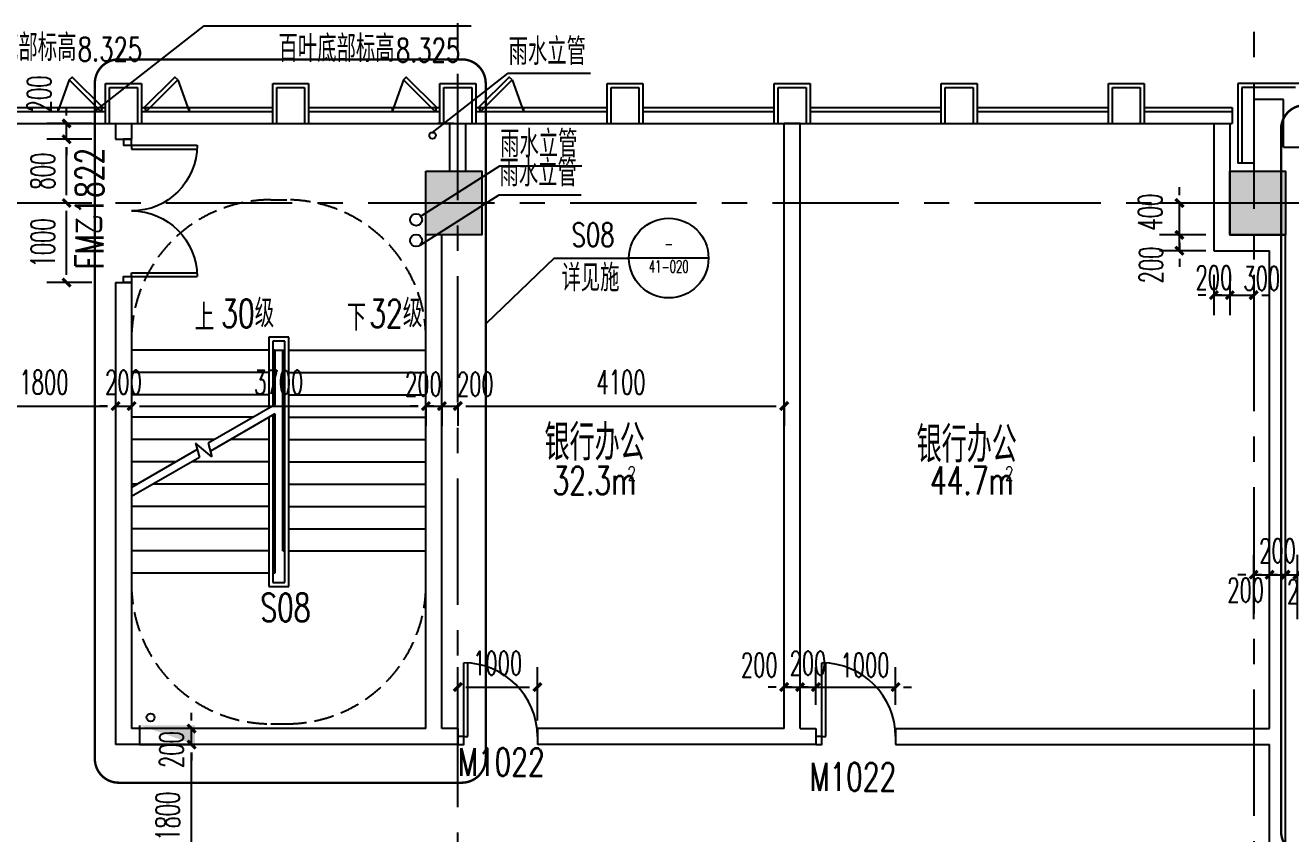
# Model space of a CAD drawing. Extents: x 824790 to 973415, y 4290613 to 4374713.
# Drawn here: x 888476 to 904375, y 4339276 to 4349426 of the extents above; entities that cross this region are included whole.
import ezdxf
from ezdxf.enums import TextEntityAlignment as Align

# ---------------------------------------------------------------- set-up
doc = ezdxf.new("R2010")
doc.units = 0
doc.header["$LTSCALE"] = 1000
doc.header["$MEASUREMENT"] = 0
for name, pattern in [('ACAD_ISO08W100', [36, 24, -3, 6, -3]), ('CENTER', [50.8, 31.75, -6.35, 6.35, -6.35]), ('DASH', [0.35, 0.25, -0.1]), ('DOTE', [2.42, 2, -0.2, 0.02, -0.2]), ('HIDDEN', [0.375, 0.25, -0.125])]:
    doc.linetypes.add(name, pattern=pattern)
doc.layers.get('0').update_dxf_attribs({"color": 255, "linetype": 'CONTINUOUS'})
doc.layers.add('0-消防箱', color=7, linetype='CONTINUOUS', lineweight=25)
doc.layers.add('A-PUB_TEXT', color=7, linetype='CONTINUOUS', lineweight=5)
for name, color, linetype in [('A-AREA-TEXT', 6, 'CONTINUOUS'), ('A-DIM', 201, 'CONTINUOUS'), ('A-DOTE', 8, 'ACAD_ISO08W100'), ('A-FIN-GRAN', 34, 'CONTINUOUS'), ('A-NOTE', 150, 'CONTINUOUS'), ('A-TEXT-CN', 31, 'CONTINUOUS'), ('A-WALL', 2, 'CONTINUOUS'), ('A-WINDOW', 4, 'CONTINUOUS'), ('A-WINDOW-TEXT', 93, 'CONTINUOUS'), ('CONCRET', 1, 'CONTINUOUS'), ('DIM_SYMB', 3, 'CONTINUOUS'), ('DOTE', 17, 'DOTE'), ('HATCH-F252', 252, 'CONTINUOUS'), ('PUB_TEXT', 7, 'CONTINUOUS'), ('S-COLUMN', 1, 'CONTINUOUS'), ('stair', 30, 'CONTINUOUS'), ('WINDOW', 4, 'CONTINUOUS'), ('立管', 7, 'CONTINUOUS')]:
    doc.layers.add(name, color=color, linetype=linetype)
doc.styles.add('_HZTXT', font='tjromans.shx', dxfattribs={"width": 0.7, "bigfont": 'tjhztxt.shx'})
doc.styles.add('_TCH_DIM', font='SIMPLEX', dxfattribs={"bigfont": 'GBCBIG'})
doc.styles.add('_TCH_LABEL', font='COMPLEX.shx', dxfattribs={"width": 0.6, "bigfont": 'GBCBIG.shx'})
doc.styles.add('DIM_FONT', font='SIMPLEX.shx', dxfattribs={"width": 0.6, "bigfont": 'GBCBIG.shx'})
doc.styles.add('PRC-S', font='TJROMANS.shx', dxfattribs={"width": 0.7, "bigfont": 'hztxt.shx'})
doc.dimstyles.new('DIMN', dxfattribs={"dimtxt": 300, "dimasz": 100, "dimexe": 250, "dimexo": 300, "dimgap": 150, "dimtad": 1, "dimdec": 0, "dimzin": 0, "dimdsep": 46, "dimtxsty": 'DIM_FONT', "dimblk": 'h-_ArchTick', "dimcen": 0.09, "dimclrt": 7, "dimazin": 2, "dimtfac": 1, "dimtdec": 0, "dimtix": 1, "dimtmove": 2, "dimatfit": 3, "dimfxl": 0, "dimtolj": 1, "dimtzin": 0, "dimarcsym": 0})

# ---------------------------------------------------------------- blocks, each defined once
blk = doc.blocks.new('h-wrt')
at = {"layer": 'A-DOTE', "linetype": 'CENTER', "ltscale": 0.05}
for p, q in [((-2546728.9, -1784214.6), (-2546728.9, -1744636.2)), ((-2536728.9, -1744636.2), (-2536728.9, -1784214.6)), ((-2603736, -1751229), (-2483728.3, -1751229))]:
    blk.add_line(p, q, dxfattribs=at)
blk = doc.blocks.new('h-D10')
for p, q in [((75, 0), (75, 925)), ((125, 0), (125, 923.64766)), ((75, 0), (125, 0))]:
    blk.add_line(p, q)
blk.add_lwpolyline([(75, 0), (0, 0), (0, -100), (75, -100)], close=True)
blk.add_arc((75, 0), 925, 0, 90)
blk = doc.blocks.new('h-ewryer')
at = {"layer": 'A-WINDOW', "ltscale": 0.5}
blk.add_line((366378, 243878), (366234, 243482), dxfattribs=at)
at = {"layer": 'A-WINDOW'}
for p, q in [((366234, 243532), (366234, 243482)), ((366784, 243532), (366784, 243482))]:
    blk.add_line(p, q, dxfattribs=at)
at = {"layer": 'A-WINDOW', "ltscale": 0.5}
blk.add_lwpolyline([(366378, 243878), (366413, 243914), (366802, 243525), (366767, 243489)], close=True, dxfattribs=at)
blk = doc.blocks.new('h-2层裙房幕墙')
at = {"layer": 'A-FIN-GRAN'}
for p, q in [((788086, 4035935), (788086, 4036435)), ((788086, 4036435), (788536, 4036435)), ((788536, 4036435), (788536, 4035935)), ((790186, 4035935), (790186, 4036435)), ((790186, 4036435), (790636, 4036435)), ((790636, 4036435), (790636, 4035935)), ((792286, 4035935), (792286, 4036435)), ((792286, 4036435), (792736, 4036435)), ((792736, 4036435), (792736, 4035935)), ((794386, 4035935), (794386, 4036435)), ((794386, 4036435), (794836, 4036435)), ((794836, 4036435), (794836, 4035935)), ((796486, 4035935), (796486, 4036435)), ((796486, 4036435), (796936, 4036435)), ((796936, 4036435), (796936, 4035935)), ((798586, 4035935), (798586, 4036435)), ((798586, 4036435), (799036, 4036435)), ((799036, 4036435), (799036, 4035935)), ((800686, 4035935), (800686, 4036435)), ((800686, 4036435), (801136, 4036435)), ((801136, 4036435), (801136, 4035935)), ((802986, 4036435), (802311, 4036435)), ((803086, 4036435), (802311, 4036435)), ((802311, 4036435), (802311, 4035435)), ((802311, 4036435), (802311, 4035435)), ((788136, 4035935), (788136, 4036385)), ((788136, 4036385), (788486, 4036385)), ((788486, 4036385), (788486, 4035935)), ((790236, 4035935), (790236, 4036385)), ((790236, 4036385), (790586, 4036385)), ((790586, 4036385), (790586, 4035935)), ((792336, 4035935), (792336, 4036385)), ((792336, 4036385), (792686, 4036385)), ((792686, 4036385), (792686, 4035935)), ((794436, 4035935), (794436, 4036385)), ((794436, 4036385), (794786, 4036385)), ((794786, 4036385), (794786, 4035935)), ((796536, 4035935), (796536, 4036385)), ((796536, 4036385), (796886, 4036385)), ((796886, 4036385), (796886, 4035935)), ((798636, 4035935), (798636, 4036385)), ((798636, 4036385), (798986, 4036385)), ((798986, 4036385), (798986, 4035935)), ((800736, 4035935), (800736, 4036385)), ((800736, 4036385), (801086, 4036385)), ((801086, 4036385), (801086, 4035935)), ((802936, 4036385), (802361, 4036385)), ((803036, 4036385), (802361, 4036385)), ((802361, 4036385), (802361, 4035435)), ((802886, 4036235), (802511, 4036235)), ((802511, 4036235), (802511, 4035435)), ((802886, 4035635), (802886, 4036235)), ((802886, 4035635), (803086, 4035635)), ((802511, 4035435), (802311, 4035435))]:
    blk.add_line(p, q, dxfattribs=at)
at = {"layer": 'WINDOW'}
for p, q in [((786436, 4036135), (788086, 4036135)), ((786436, 4036085), (788086, 4036085)), ((788536, 4036135), (790186, 4036135)), ((788536, 4036085), (790186, 4036085)), ((790636, 4036135), (792286, 4036135)), ((790636, 4036085), (792286, 4036085)), ((792736, 4036135), (794386, 4036135)), ((792736, 4036085), (794386, 4036085)), ((794836, 4036135), (796486, 4036135)), ((794836, 4036085), (796486, 4036085)), ((796936, 4036135), (798586, 4036135)), ((796936, 4036085), (798586, 4036085)), ((799036, 4036135), (800686, 4036135)), ((799036, 4036085), (800686, 4036085)), ((801136, 4036135), (802241, 4036135)), ((801136, 4036085), (802241, 4036085)), ((802241, 4036135), (802241, 4035935)), ((740234, 4035935), (801136, 4035935)), ((786436, 4035935), (788086, 4035935)), ((788536, 4035935), (790186, 4035935)), ((790636, 4035935), (792286, 4035935)), ((792736, 4035935), (794386, 4035935)), ((794836, 4035935), (796486, 4035935)), ((796936, 4035935), (798586, 4035935)), ((799036, 4035935), (800686, 4035935)), ((801136, 4035935), (802241, 4035935))]:
    blk.add_line(p, q, dxfattribs=at)
at = {"layer": 'A-WINDOW'}
for p in [(421251, 3792603), (425451, 3792603)]:
    blk.add_blockref('h-ewryer', p, dxfattribs=at)
at = {"layer": 'A-WINDOW', "xscale": -1}
for p in [(1155370, 3792603), (1159570, 3792603)]:
    blk.add_blockref('h-ewryer', p, dxfattribs=at)
blk = doc.blocks.new('h-D18')
for p, q in [((75, 0), (75, 825)), ((125, 0), (125, 823)), ((1675, 0), (1675, 823)), ((1725, 0), (1725, 825)), ((75, 0), (125, 0)), ((1725, 0), (1675, 0))]:
    blk.add_line(p, q)
for points in [[(75, 0), (0, 0), (0, -100), (75, -100)], [(1725, 0), (1800, 0), (1800, -100), (1725, -100)]]:
    blk.add_lwpolyline(points, close=True)
for centre, start, end in [((75, 0), 0, 90), ((1725, 0), 90, 180)]:
    blk.add_arc(centre, 825, start, end)
blk = doc.blocks.new('h-消火栓')
at = {"color": 0}
for p, q in [((50, -240), (50, 0)), ((50, 0), (750, 0))]:
    blk.add_line(p, q, dxfattribs=at)
blk.add_solid([(50, -240), (750, 0), (50, -240), (750, -240)], dxfattribs=at)
blk = doc.blocks.new('h-800zhu')
at = {"layer": 'HATCH-F252'}
for points in [[(-2546429, -1386731), (-2547129, -1386731), (-2547129, -1387531), (-2546429, -1387531)], [(-2536329, -1386731), (-2537029, -1386731), (-2537029, -1387531), (-2536329, -1387531)]]:
    blk.add_hatch(color=256, dxfattribs=at).paths.add_polyline_path(points)
at = {"layer": 'CONCRET'}
for points in [[(-2547129, -1386731), (-2546429, -1386731), (-2546429, -1387531), (-2547129, -1387531)], [(-2537029, -1386731), (-2536329, -1386731), (-2536329, -1387531), (-2537029, -1387531)]]:
    blk.add_lwpolyline(points, close=True, dxfattribs=at)
blk = doc.blocks.new('h-_ArchTick')
at = {"color": 0, "linetype": 'ByBlock', "const_width": 0.4}
blk.add_lwpolyline([(-0.5, -0.5), (0.5, 0.5)], dxfattribs=at)
blk = doc.blocks.new('*D174')
at = {"layer": 'A-DIM', "color": 0, "lineweight": -2, "transparency": 16777216}
for p, q in [((903410, 4346295), (903410, 4345788)), ((903610, 4346295), (903610, 4345788)), ((903310, 4346038), (903210, 4346038)), ((903410, 4346038), (903610, 4346038)), ((903710, 4346038), (903810, 4346038))]:
    blk.add_line(p, q, dxfattribs=at)
at = {"layer": 'A-DIM', "color": 0, "lineweight": -2, "transparency": 16777216, "xscale": 100, "yscale": 100, "zscale": 100}
blk.add_blockref('h-_ArchTick', (903410, 4346038), dxfattribs=at)
at = {"layer": 'A-DIM', "color": 0, "lineweight": -2, "transparency": 16777216, "xscale": 100, "yscale": 100, "zscale": 100, "rotation": 180}
blk.add_blockref('h-_ArchTick', (903610, 4346038), dxfattribs=at)
at = {"layer": 'A-DIM', "color": 7, "transparency": 16777216, "insert": (903410, 4346258), "char_height": 300, "attachment_point": 5, "style": 'DIM_FONT'}
blk.add_mtext('\\A1;200', dxfattribs=at)
blk = doc.blocks.new('*D175')
at = {"layer": 'A-DIM', "color": 0, "lineweight": -2, "transparency": 16777216}
for p, q in [((903610, 4346295), (903610, 4345788)), ((903910, 4346295), (903910, 4345788)), ((903510, 4346038), (903410, 4346038)), ((903610, 4346038), (903910, 4346038)), ((904010, 4346038), (904110, 4346038))]:
    blk.add_line(p, q, dxfattribs=at)
at = {"layer": 'A-DIM', "color": 0, "lineweight": -2, "transparency": 16777216, "xscale": 100, "yscale": 100, "zscale": 100}
blk.add_blockref('h-_ArchTick', (903610, 4346038), dxfattribs=at)
at = {"layer": 'A-DIM', "color": 0, "lineweight": -2, "transparency": 16777216, "xscale": 100, "yscale": 100, "zscale": 100, "rotation": 180}
blk.add_blockref('h-_ArchTick', (903910, 4346038), dxfattribs=at)
at = {"layer": 'A-DIM', "color": 7, "transparency": 16777216, "insert": (904011, 4346248), "char_height": 300, "attachment_point": 5, "style": 'DIM_FONT'}
blk.add_mtext('\\A1;300', dxfattribs=at)
blk = doc.blocks.new('*D176')
at = {"layer": 'A-DIM', "color": 0, "lineweight": -2, "transparency": 16777216}
for p, q in [((902977, 4347295), (902977, 4347395)), ((903310, 4347195), (902727, 4347195)), ((902977, 4346795), (902977, 4347195)), ((903310, 4346795), (902727, 4346795)), ((902977, 4346695), (902977, 4346595))]:
    blk.add_line(p, q, dxfattribs=at)
at = {"layer": 'A-DIM', "color": 0, "lineweight": -2, "transparency": 16777216, "xscale": 100, "yscale": 100, "zscale": 100}
for p, rotation in [((902977, 4347195), 270), ((902977, 4346795), 90)]:
    blk.add_blockref('h-_ArchTick', p, dxfattribs=dict(at, rotation=rotation))
at = {"layer": 'A-DIM', "color": 7, "transparency": 16777216, "insert": (902610, 4347081), "char_height": 300, "attachment_point": 5, "rotation": 90, "style": 'DIM_FONT'}
blk.add_mtext('\\A1;400', dxfattribs=at)
blk = doc.blocks.new('*D177')
at = {"layer": 'A-DIM', "color": 0, "lineweight": -2, "transparency": 16777216}
for p, q in [((902977, 4346895), (902977, 4346995)), ((903310, 4346795), (902727, 4346795)), ((902977, 4346595), (902977, 4346795)), ((903310, 4346595), (902727, 4346595)), ((902977, 4346495), (902977, 4346395))]:
    blk.add_line(p, q, dxfattribs=at)
at = {"layer": 'A-DIM', "color": 0, "lineweight": -2, "transparency": 16777216, "xscale": 100, "yscale": 100, "zscale": 100}
for p, rotation in [((902977, 4346795), 270), ((902977, 4346595), 90)]:
    blk.add_blockref('h-_ArchTick', p, dxfattribs=dict(at, rotation=rotation))
at = {"layer": 'A-DIM', "color": 7, "transparency": 16777216, "insert": (902620, 4346417), "char_height": 300, "attachment_point": 5, "rotation": 90, "style": 'DIM_FONT'}
blk.add_mtext('\\A1;200', dxfattribs=at)
blk = doc.blocks.new('*D227')
at = {"layer": 'A-DIM', "color": 0, "lineweight": -2, "transparency": 16777216}
for p, q in [((888995, 4348295), (888995, 4348395)), ((889310, 4348195), (888745, 4348195)), ((888995, 4347995), (888995, 4348195)), ((889310, 4347995), (888745, 4347995)), ((888995, 4347895), (888995, 4347795))]:
    blk.add_line(p, q, dxfattribs=at)
at = {"layer": 'A-DIM', "color": 0, "lineweight": -2, "transparency": 16777216, "xscale": 100, "yscale": 100, "zscale": 100}
for p, rotation in [((888995, 4348195), 270), ((888995, 4347995), 90)]:
    blk.add_blockref('h-_ArchTick', p, dxfattribs=dict(at, rotation=rotation))
at = {"layer": 'A-DIM', "color": 7, "transparency": 16777216, "insert": (888650, 4348565), "char_height": 300, "attachment_point": 5, "rotation": 90, "style": 'DIM_FONT'}
blk.add_mtext('\\A1;200', dxfattribs=at)
blk = doc.blocks.new('*D228')
at = {"layer": 'A-DIM', "color": 0, "lineweight": -2, "transparency": 16777216}
for p, q in [((889310, 4347995), (888745, 4347995)), ((888995, 4347295), (888995, 4347895)), ((889310, 4347195), (888745, 4347195))]:
    blk.add_line(p, q, dxfattribs=at)
at = {"layer": 'A-DIM', "color": 0, "lineweight": -2, "transparency": 16777216, "xscale": 100, "yscale": 100, "zscale": 100}
for p, rotation in [((888995, 4347995), 90), ((888995, 4347195), 270)]:
    blk.add_blockref('h-_ArchTick', p, dxfattribs=dict(at, rotation=rotation))
at = {"layer": 'A-DIM', "color": 7, "transparency": 16777216, "insert": (888695, 4347595), "char_height": 300, "attachment_point": 5, "rotation": 90, "style": 'DIM_FONT'}
blk.add_mtext('\\A1;800', dxfattribs=at)
blk = doc.blocks.new('*D229')
at = {"layer": 'A-DIM', "color": 0, "lineweight": -2, "transparency": 16777216}
for p, q in [((889310, 4347195), (888745, 4347195)), ((888995, 4346295), (888995, 4347095)), ((889310, 4346195), (888745, 4346195))]:
    blk.add_line(p, q, dxfattribs=at)
at = {"layer": 'A-DIM', "color": 0, "lineweight": -2, "transparency": 16777216, "xscale": 100, "yscale": 100, "zscale": 100}
for p, rotation in [((888995, 4347195), 90), ((888995, 4346195), 270)]:
    blk.add_blockref('h-_ArchTick', p, dxfattribs=dict(at, rotation=rotation))
at = {"layer": 'A-DIM', "color": 7, "transparency": 16777216, "insert": (888695, 4346695), "char_height": 300, "attachment_point": 5, "rotation": 90, "style": 'DIM_FONT'}
blk.add_mtext('\\A1;1000', dxfattribs=at)
blk = doc.blocks.new('*D711')
at = {"layer": 'A-DIM', "color": 0, "lineweight": -2, "transparency": 16777216}
for p, q in [((903910, 4341968), (903910, 4342778)), ((904110, 4341968), (904110, 4342778)), ((903810, 4342528), (903710, 4342528)), ((903910, 4342528), (904110, 4342528)), ((904210, 4342528), (904310, 4342528))]:
    blk.add_line(p, q, dxfattribs=at)
at = {"layer": 'A-DIM', "color": 0, "lineweight": -2, "transparency": 16777216, "xscale": 100, "yscale": 100, "zscale": 100}
blk.add_blockref('h-_ArchTick', (903910, 4342528), dxfattribs=at)
at = {"layer": 'A-DIM', "color": 0, "lineweight": -2, "transparency": 16777216, "xscale": 100, "yscale": 100, "zscale": 100, "rotation": 180}
blk.add_blockref('h-_ArchTick', (904110, 4342528), dxfattribs=at)
at = {"layer": 'A-DIM', "color": 7, "transparency": 16777216, "insert": (903809, 4342334), "char_height": 300, "attachment_point": 5, "style": 'DIM_FONT'}
blk.add_mtext('\\A1;200', dxfattribs=at)
blk = doc.blocks.new('*D712')
at = {"layer": 'A-DIM', "color": 0, "lineweight": -2, "transparency": 16777216}
for p, q in [((904110, 4341968), (904110, 4342778)), ((904310, 4341968), (904310, 4342778)), ((904010, 4342528), (903910, 4342528)), ((904110, 4342528), (904310, 4342528)), ((904410, 4342528), (904510, 4342528))]:
    blk.add_line(p, q, dxfattribs=at)
at = {"layer": 'A-DIM', "color": 0, "lineweight": -2, "transparency": 16777216, "xscale": 100, "yscale": 100, "zscale": 100}
blk.add_blockref('h-_ArchTick', (904110, 4342528), dxfattribs=at)
at = {"layer": 'A-DIM', "color": 0, "lineweight": -2, "transparency": 16777216, "xscale": 100, "yscale": 100, "zscale": 100, "rotation": 180}
blk.add_blockref('h-_ArchTick', (904310, 4342528), dxfattribs=at)
at = {"layer": 'A-DIM', "color": 7, "transparency": 16777216, "insert": (904210, 4342828), "char_height": 300, "attachment_point": 5, "style": 'DIM_FONT'}
blk.add_mtext('\\A1;200', dxfattribs=at)
blk = doc.blocks.new('*D713')
at = {"layer": 'A-DIM', "color": 0, "lineweight": -2, "transparency": 16777216}
for p, q in [((904310, 4341968), (904310, 4342778)), ((904460, 4341968), (904460, 4342778)), ((904210, 4342528), (904110, 4342528)), ((904310, 4342528), (904460, 4342528)), ((904560, 4342528), (904660, 4342528))]:
    blk.add_line(p, q, dxfattribs=at)
at = {"layer": 'A-DIM', "color": 0, "lineweight": -2, "transparency": 16777216, "xscale": 100, "yscale": 100, "zscale": 100}
blk.add_blockref('h-_ArchTick', (904310, 4342528), dxfattribs=at)
at = {"layer": 'A-DIM', "color": 0, "lineweight": -2, "transparency": 16777216, "xscale": 100, "yscale": 100, "zscale": 100, "rotation": 180}
blk.add_blockref('h-_ArchTick', (904460, 4342528), dxfattribs=at)
at = {"layer": 'A-DIM', "color": 7, "transparency": 16777216, "insert": (904806, 4342794), "char_height": 300, "attachment_point": 5, "style": 'DIM_FONT'}
blk.add_mtext('\\A1;150', dxfattribs=at)
blk = doc.blocks.new('*D714')
at = {"layer": 'A-DIM', "color": 0, "lineweight": -2, "transparency": 16777216}
for p, q in [((904460, 4341968), (904460, 4342778)), ((904660, 4341968), (904660, 4342778)), ((904360, 4342528), (904260, 4342528)), ((904460, 4342528), (904660, 4342528)), ((904760, 4342528), (904860, 4342528))]:
    blk.add_line(p, q, dxfattribs=at)
at = {"layer": 'A-DIM', "color": 0, "lineweight": -2, "transparency": 16777216, "xscale": 100, "yscale": 100, "zscale": 100}
blk.add_blockref('h-_ArchTick', (904460, 4342528), dxfattribs=at)
at = {"layer": 'A-DIM', "color": 0, "lineweight": -2, "transparency": 16777216, "xscale": 100, "yscale": 100, "zscale": 100, "rotation": 180}
blk.add_blockref('h-_ArchTick', (904660, 4342528), dxfattribs=at)
at = {"layer": 'A-DIM', "color": 7, "transparency": 16777216, "insert": (904560, 4342318), "char_height": 300, "attachment_point": 5, "style": 'DIM_FONT'}
blk.add_mtext('\\A1;200', dxfattribs=at)
blk = doc.blocks.new('*D718')
at = {"layer": 'A-DIM', "color": 0, "lineweight": -2, "transparency": 16777216}
for p, q in [((898010, 4340895), (898010, 4341367)), ((898210, 4340895), (898210, 4341367)), ((897910, 4341117), (897810, 4341117)), ((898010, 4341117), (898210, 4341117)), ((898310, 4341117), (898410, 4341117))]:
    blk.add_line(p, q, dxfattribs=at)
at = {"layer": 'A-DIM', "color": 0, "lineweight": -2, "transparency": 16777216, "xscale": 100, "yscale": 100, "zscale": 100}
blk.add_blockref('h-_ArchTick', (898010, 4341117), dxfattribs=at)
at = {"layer": 'A-DIM', "color": 0, "lineweight": -2, "transparency": 16777216, "xscale": 100, "yscale": 100, "zscale": 100, "rotation": 180}
blk.add_blockref('h-_ArchTick', (898210, 4341117), dxfattribs=at)
at = {"layer": 'A-DIM', "color": 7, "transparency": 16777216, "insert": (897698, 4341392), "char_height": 300, "attachment_point": 5, "style": 'DIM_FONT'}
blk.add_mtext('\\A1;200', dxfattribs=at)
blk = doc.blocks.new('*D719')
at = {"layer": 'A-DIM', "color": 0, "lineweight": -2, "transparency": 16777216}
for p, q in [((898210, 4340895), (898210, 4341367)), ((898410, 4340895), (898410, 4341367)), ((898110, 4341117), (898010, 4341117)), ((898210, 4341117), (898410, 4341117)), ((898510, 4341117), (898610, 4341117))]:
    blk.add_line(p, q, dxfattribs=at)
at = {"layer": 'A-DIM', "color": 0, "lineweight": -2, "transparency": 16777216, "xscale": 100, "yscale": 100, "zscale": 100}
blk.add_blockref('h-_ArchTick', (898210, 4341117), dxfattribs=at)
at = {"layer": 'A-DIM', "color": 0, "lineweight": -2, "transparency": 16777216, "xscale": 100, "yscale": 100, "zscale": 100, "rotation": 180}
blk.add_blockref('h-_ArchTick', (898410, 4341117), dxfattribs=at)
at = {"layer": 'A-DIM', "color": 7, "transparency": 16777216, "insert": (898310, 4341417), "char_height": 300, "attachment_point": 5, "style": 'DIM_FONT'}
blk.add_mtext('\\A1;200', dxfattribs=at)
blk = doc.blocks.new('*D720')
at = {"layer": 'A-DIM', "color": 0, "lineweight": -2, "transparency": 16777216}
for p, q in [((898410, 4340895), (898410, 4341367)), ((899410, 4340895), (899410, 4341367)), ((898310, 4341117), (898210, 4341117)), ((898410, 4341117), (899410, 4341117)), ((899510, 4341117), (899610, 4341117))]:
    blk.add_line(p, q, dxfattribs=at)
at = {"layer": 'A-DIM', "color": 0, "lineweight": -2, "transparency": 16777216, "xscale": 100, "yscale": 100, "zscale": 100}
blk.add_blockref('h-_ArchTick', (898410, 4341117), dxfattribs=at)
at = {"layer": 'A-DIM', "color": 0, "lineweight": -2, "transparency": 16777216, "xscale": 100, "yscale": 100, "zscale": 100, "rotation": 180}
blk.add_blockref('h-_ArchTick', (899410, 4341117), dxfattribs=at)
at = {"layer": 'A-DIM', "color": 7, "transparency": 16777216, "insert": (899025, 4341392), "char_height": 300, "attachment_point": 5, "style": 'DIM_FONT'}
blk.add_mtext('\\A1;1000', dxfattribs=at)
blk = doc.blocks.new('*D721')
at = {"layer": 'A-DIM', "color": 0, "lineweight": -2, "transparency": 16777216}
for p, q in [((893910, 4340695), (893910, 4341367)), ((894910, 4340695), (894910, 4341367)), ((894010, 4341117), (894810, 4341117))]:
    blk.add_line(p, q, dxfattribs=at)
at = {"layer": 'A-DIM', "color": 0, "lineweight": -2, "transparency": 16777216, "xscale": 100, "yscale": 100, "zscale": 100, "rotation": 180}
blk.add_blockref('h-_ArchTick', (893910, 4341117), dxfattribs=at)
at = {"layer": 'A-DIM', "color": 0, "lineweight": -2, "transparency": 16777216, "xscale": 100, "yscale": 100, "zscale": 100}
blk.add_blockref('h-_ArchTick', (894910, 4341117), dxfattribs=at)
at = {"layer": 'A-DIM', "color": 7, "transparency": 16777216, "insert": (894410, 4341417), "char_height": 300, "attachment_point": 5, "style": 'DIM_FONT'}
blk.add_mtext('\\A1;1000', dxfattribs=at)
blk = doc.blocks.new('*D722')
at = {"layer": 'A-DIM', "color": 0, "lineweight": -2, "transparency": 16777216}
for p, q in [((887810, 4344681), (887810, 4344395)), ((889610, 4344681), (889610, 4344395)), ((887910, 4344645), (889510, 4344645))]:
    blk.add_line(p, q, dxfattribs=at)
at = {"layer": 'A-DIM', "color": 0, "lineweight": -2, "transparency": 16777216, "xscale": 100, "yscale": 100, "zscale": 100, "rotation": 180}
blk.add_blockref('h-_ArchTick', (887810, 4344645), dxfattribs=at)
at = {"layer": 'A-DIM', "color": 0, "lineweight": -2, "transparency": 16777216, "xscale": 100, "yscale": 100, "zscale": 100}
blk.add_blockref('h-_ArchTick', (889610, 4344645), dxfattribs=at)
at = {"layer": 'A-DIM', "color": 7, "transparency": 16777216, "insert": (888710, 4344945), "char_height": 300, "attachment_point": 5, "style": 'DIM_FONT'}
blk.add_mtext('\\A1;1800', dxfattribs=at)
blk = doc.blocks.new('*D723')
at = {"layer": 'A-DIM', "color": 0, "lineweight": -2, "transparency": 16777216}
for p, q in [((889610, 4344681), (889610, 4344395)), ((889810, 4344681), (889810, 4344395)), ((889510, 4344645), (889410, 4344645)), ((889610, 4344645), (889810, 4344645)), ((889910, 4344645), (890010, 4344645))]:
    blk.add_line(p, q, dxfattribs=at)
at = {"layer": 'A-DIM', "color": 0, "lineweight": -2, "transparency": 16777216, "xscale": 100, "yscale": 100, "zscale": 100}
blk.add_blockref('h-_ArchTick', (889610, 4344645), dxfattribs=at)
at = {"layer": 'A-DIM', "color": 0, "lineweight": -2, "transparency": 16777216, "xscale": 100, "yscale": 100, "zscale": 100, "rotation": 180}
blk.add_blockref('h-_ArchTick', (889810, 4344645), dxfattribs=at)
at = {"layer": 'A-DIM', "color": 7, "transparency": 16777216, "insert": (889710, 4344945), "char_height": 300, "attachment_point": 5, "style": 'DIM_FONT'}
blk.add_mtext('\\A1;200', dxfattribs=at)
blk = doc.blocks.new('*D724')
at = {"layer": 'A-DIM', "color": 0, "lineweight": -2, "transparency": 16777216}
for p, q in [((889810, 4344681), (889810, 4344395)), ((893510, 4344681), (893510, 4344395)), ((889910, 4344645), (893410, 4344645))]:
    blk.add_line(p, q, dxfattribs=at)
at = {"layer": 'A-DIM', "color": 0, "lineweight": -2, "transparency": 16777216, "xscale": 100, "yscale": 100, "zscale": 100, "rotation": 180}
blk.add_blockref('h-_ArchTick', (889810, 4344645), dxfattribs=at)
at = {"layer": 'A-DIM', "color": 0, "lineweight": -2, "transparency": 16777216, "xscale": 100, "yscale": 100, "zscale": 100}
blk.add_blockref('h-_ArchTick', (893510, 4344645), dxfattribs=at)
at = {"layer": 'A-DIM', "color": 7, "transparency": 16777216, "insert": (891660, 4344945), "char_height": 300, "attachment_point": 5, "style": 'DIM_FONT'}
blk.add_mtext('\\A1;3700', dxfattribs=at)
blk = doc.blocks.new('*D725')
at = {"layer": 'A-DIM', "color": 0, "lineweight": -2, "transparency": 16777216}
for p, q in [((893510, 4344681), (893510, 4344395)), ((893710, 4344681), (893710, 4344395)), ((893410, 4344645), (893310, 4344645)), ((893510, 4344645), (893710, 4344645)), ((893810, 4344645), (893910, 4344645))]:
    blk.add_line(p, q, dxfattribs=at)
at = {"layer": 'A-DIM', "color": 0, "lineweight": -2, "transparency": 16777216, "xscale": 100, "yscale": 100, "zscale": 100}
blk.add_blockref('h-_ArchTick', (893510, 4344645), dxfattribs=at)
at = {"layer": 'A-DIM', "color": 0, "lineweight": -2, "transparency": 16777216, "xscale": 100, "yscale": 100, "zscale": 100, "rotation": 180}
blk.add_blockref('h-_ArchTick', (893710, 4344645), dxfattribs=at)
at = {"layer": 'A-DIM', "color": 7, "transparency": 16777216, "insert": (893477, 4344920), "char_height": 300, "attachment_point": 5, "style": 'DIM_FONT'}
blk.add_mtext('\\A1;200', dxfattribs=at)
blk = doc.blocks.new('*D726')
at = {"layer": 'A-DIM', "color": 0, "lineweight": -2, "transparency": 16777216}
for p, q in [((893710, 4344681), (893710, 4344395)), ((893910, 4344681), (893910, 4344395)), ((893610, 4344645), (893510, 4344645)), ((893710, 4344645), (893910, 4344645)), ((894010, 4344645), (894110, 4344645))]:
    blk.add_line(p, q, dxfattribs=at)
at = {"layer": 'A-DIM', "color": 0, "lineweight": -2, "transparency": 16777216, "xscale": 100, "yscale": 100, "zscale": 100}
blk.add_blockref('h-_ArchTick', (893710, 4344645), dxfattribs=at)
at = {"layer": 'A-DIM', "color": 0, "lineweight": -2, "transparency": 16777216, "xscale": 100, "yscale": 100, "zscale": 100, "rotation": 180}
blk.add_blockref('h-_ArchTick', (893910, 4344645), dxfattribs=at)
at = {"layer": 'A-DIM', "color": 7, "transparency": 16777216, "insert": (894130, 4344920), "char_height": 300, "attachment_point": 5, "style": 'DIM_FONT'}
blk.add_mtext('\\A1;200', dxfattribs=at)
blk = doc.blocks.new('*D727')
at = {"layer": 'A-DIM', "color": 0, "lineweight": -2, "transparency": 16777216}
for p, q in [((893910, 4344681), (893910, 4344395)), ((898010, 4344681), (898010, 4344395)), ((894010, 4344645), (897910, 4344645))]:
    blk.add_line(p, q, dxfattribs=at)
at = {"layer": 'A-DIM', "color": 0, "lineweight": -2, "transparency": 16777216, "xscale": 100, "yscale": 100, "zscale": 100, "rotation": 180}
blk.add_blockref('h-_ArchTick', (893910, 4344645), dxfattribs=at)
at = {"layer": 'A-DIM', "color": 0, "lineweight": -2, "transparency": 16777216, "xscale": 100, "yscale": 100, "zscale": 100}
blk.add_blockref('h-_ArchTick', (898010, 4344645), dxfattribs=at)
at = {"layer": 'A-DIM', "color": 7, "transparency": 16777216, "insert": (895960, 4344945), "char_height": 300, "attachment_point": 5, "style": 'DIM_FONT'}
blk.add_mtext('\\A1;4100', dxfattribs=at)
blk = doc.blocks.new('*D728')
at = {"layer": 'A-DIM', "color": 0, "lineweight": -2, "transparency": 16777216}
for p, q in [((890565, 4340695), (890565, 4340795)), ((890595, 4340595), (890315, 4340595)), ((890565, 4340395), (890565, 4340595)), ((890595, 4340395), (890315, 4340395)), ((890565, 4340295), (890565, 4340195))]:
    blk.add_line(p, q, dxfattribs=at)
at = {"layer": 'A-DIM', "color": 0, "lineweight": -2, "transparency": 16777216, "xscale": 100, "yscale": 100, "zscale": 100}
for p, rotation in [((890565, 4340595), 270), ((890565, 4340395), 90)]:
    blk.add_blockref('h-_ArchTick', p, dxfattribs=dict(at, rotation=rotation))
at = {"layer": 'A-DIM', "color": 7, "transparency": 16777216, "insert": (890312, 4340331), "char_height": 300, "attachment_point": 5, "rotation": 90, "style": 'DIM_FONT'}
blk.add_mtext('\\A1;200', dxfattribs=at)
blk = doc.blocks.new('*D729')
at = {"layer": 'A-DIM', "color": 0, "lineweight": -2, "transparency": 16777216}
for p, q in [((890595, 4340395), (890315, 4340395)), ((890565, 4338695), (890565, 4340295)), ((890595, 4338595), (890315, 4338595))]:
    blk.add_line(p, q, dxfattribs=at)
at = {"layer": 'A-DIM', "color": 0, "lineweight": -2, "transparency": 16777216, "xscale": 100, "yscale": 100, "zscale": 100}
for p, rotation in [((890565, 4340395), 90), ((890565, 4338595), 270)]:
    blk.add_blockref('h-_ArchTick', p, dxfattribs=dict(at, rotation=rotation))
at = {"layer": 'A-DIM', "color": 7, "transparency": 16777216, "insert": (890265, 4339495), "char_height": 300, "attachment_point": 5, "rotation": 90, "style": 'DIM_FONT'}
blk.add_mtext('\\A1;1800', dxfattribs=at)

msp = doc.modelspace()

# ---------------------------------------------------------------- linework, layer by layer
at = {"layer": '0-消防箱'}
msp.add_circle((890049.9, 4340735.4), 50, dxfattribs=at)
at = {"layer": 'A-NOTE'}
for p, q in [((889363.3, 4348358.8), (890725, 4349419.9)), ((890725, 4349419.9), (894076.6, 4349419.9)), ((893592.7, 4348081.9), (894544.2, 4348824.3)), ((894544.2, 4348824.3), (895575.9, 4348824.3)), ((893445.1, 4347029.7), (894438.7, 4347663.8)), ((894438.7, 4347663.8), (895470.3, 4347663.8)), ((893436.6, 4346664.1), (894430.2, 4347298.2)), ((894430.2, 4347298.2), (895461.9, 4347298.2)), ((895122, 4346503.7), (894260.6, 4345679.8)), ((895122, 4346503.7), (896059.8, 4346503.7)), ((897059.8, 4346503.7), (896059.8, 4346503.7))]:
    msp.add_line(p, q, dxfattribs=at)
at = {"layer": 'A-NOTE', "linetype": 'HIDDEN', "const_width": 30}
msp.add_lwpolyline([(889649.5, 4348999), (893960.6, 4348999, -0.4142136), (894260.6, 4348699), (894260.6, 4340215.7, -0.4142136), (893960.6, 4339915.7), (889649.5, 4339915.7, -0.4142136), (889349.5, 4340215.7), (889349.5, 4348699, -0.4142136)], format="xyb", close=True, dxfattribs=at)
at = {"layer": 'A-NOTE', "linetype": 'HIDDEN', "const_width": 30, "elevation": 0}
msp.add_lwpolyline([(904553.6, 4348423.7), (908914.2, 4348423.7, -0.4142136), (909214.2, 4348123.7), (909214.2, 4339355.4, -0.3812248), (908914.2, 4339005.4), (904553.6, 4339005.4, -0.4142136), (904253.6, 4339305.4), (904253.6, 4348123.7, -0.4142136)], format="xyb", close=True, dxfattribs=at)
at = {"layer": 'A-NOTE'}
msp.add_circle((896559.8, 4346503.7), 500, dxfattribs=at)
at = {"layer": 'A-WALL'}
for p, q in [((889609.9, 4348195.4), (889609.9, 4347995.4)), ((889809.9, 4348195.4), (889809.9, 4347995.4)), ((893859.9, 4348195.4), (893659.9, 4348195.4)), ((893809.9, 4347595.4), (893809.9, 4348195.4)), ((894009.9, 4347595.4), (894009.9, 4348195.4)), ((898209.9, 4348195.4), (898009.9, 4348195.4)), ((898009.9, 4340595.4), (898009.9, 4348195.4)), ((898209.9, 4340595.4), (898209.9, 4348195.4)), ((903409.9, 4348195.4), (903409.9, 4346595.4)), ((903609.9, 4348195.4), (903609.9, 4346795.4)), ((889609.9, 4347995.4), (889809.9, 4347995.4)), ((893509.9, 4340595.4), (893509.9, 4346795.4)), ((893709.9, 4340595.4), (893709.9, 4346795.4)), ((903609.9, 4346795.4), (904309.9, 4346795.4)), ((904309.9, 4320995.4), (904309.9, 4346795.4)), ((903409.9, 4346595.4), (904109.9, 4346595.4)), ((904109.9, 4340595.4), (904109.9, 4346595.4)), ((889609.9, 4346195.4), (889809.9, 4346195.4)), ((889609.9, 4346195.4), (889609.9, 4340395.4)), ((889809.9, 4346195.4), (889809.9, 4340595.4)), ((893509.9, 4340595.4), (889809.9, 4340595.4)), ((893909.9, 4340595.4), (893709.9, 4340595.4)), ((893909.9, 4340595.4), (893909.9, 4340395.4)), ((894909.9, 4340595.4), (894909.9, 4340395.4)), ((898009.9, 4340595.4), (894909.9, 4340595.4)), ((898209.9, 4340595.4), (898409.9, 4340595.4)), ((898409.9, 4340595.4), (898409.9, 4340395.4)), ((899409.9, 4340595.4), (899409.9, 4340395.4)), ((899409.9, 4340595.4), (904109.9, 4340595.4)), ((893909.9, 4340395.4), (889609.9, 4340395.4)), ((898409.9, 4340395.4), (894909.9, 4340395.4)), ((899409.9, 4340395.4), (904109.9, 4340395.4)), ((904109.9, 4338595.4), (904109.9, 4340395.4))]:
    msp.add_line(p, q, dxfattribs=at)
at = {"layer": 'DIM_SYMB', "color": 30}
for points in [[(890709.9, 4345485.4, 0, 0, 0), (890709.9, 4344525.4, 80, 0, 0), (890709.9, 4344225.4, 0, 0, 0)], [(892609.9, 4345485.4, 0, 0, 0), (892609.9, 4341770.4, 0, 0, 0), (890709.9, 4341770.4, 0, 0, 0), (890709.9, 4343645.4, 80, 0, 0), (890709.9, 4343945.4, 0, 0, 0)]]:
    msp.add_lwpolyline(points, format="xyseb", dxfattribs=at)
at = {"layer": 'stair', "color": 30}
for p, q in [((891784.9, 4345510.4), (891534.9, 4345510.4)), ((891534.9, 4345510.4), (891534.9, 4344619.4)), ((891784.9, 4342380.4), (891784.9, 4345510.4)), ((889809.9, 4345345.4), (889809.9, 4343623.5)), ((891534.9, 4345345.4), (889809.9, 4345345.4)), ((891734.9, 4345460.4), (891584.9, 4345460.4)), ((891584.9, 4345460.4), (891584.9, 4344648.3)), ((891609.9, 4345345.4), (891584.9, 4345345.4)), ((891609.9, 4345345.4), (891609.9, 4344662.7)), ((891609.9, 4345345.4), (891709.9, 4345345.4)), ((891709.9, 4342825.4), (891709.9, 4345345.4)), ((891709.9, 4345345.4), (891734.9, 4345345.4)), ((891734.9, 4342430.4), (891734.9, 4345460.4)), ((891784.9, 4345345.4), (893509.9, 4345345.4)), ((893509.9, 4342825.4), (893509.9, 4345345.4)), ((891534.9, 4345065.4), (889809.9, 4345065.4)), ((891609.9, 4345065.4), (891584.9, 4345065.4)), ((891709.9, 4345065.4), (891734.9, 4345065.4)), ((891784.9, 4345065.4), (893509.9, 4345065.4)), ((891534.9, 4344785.4), (889809.9, 4344785.4)), ((891609.9, 4344785.4), (891584.9, 4344785.4)), ((891709.9, 4344785.4), (891734.9, 4344785.4)), ((891784.9, 4344785.4), (893509.9, 4344785.4)), ((891609.9, 4344662.7), (890774.3, 4344180.3)), ((891609.9, 4344547.2), (890801.1, 4344080.3)), ((891584.9, 4344532.8), (891584.9, 4342430.4)), ((891609.9, 4344547.2), (891609.9, 4342545.4)), ((891337.3, 4344505.4), (889809.9, 4344505.4)), ((891534.9, 4344503.9), (891534.9, 4342380.4)), ((891609.9, 4344505.4), (891584.9, 4344505.4)), ((891709.9, 4344505.4), (891734.9, 4344505.4)), ((891784.9, 4344505.4), (893509.9, 4344505.4)), ((890852.4, 4344225.4), (889809.9, 4344225.4)), ((891534.9, 4344225.4), (891052.4, 4344225.4)), ((891609.9, 4344225.4), (891584.9, 4344225.4)), ((891709.9, 4344225.4), (891734.9, 4344225.4)), ((891784.9, 4344225.4), (893509.9, 4344225.4)), ((890636, 4344100.4), (889809.9, 4343623.5)), ((890820.5, 4344007.9), (890614.4, 4344180.8)), ((890614.4, 4344180.8), (890662.8, 4344000.4)), ((890774.3, 4344180.3), (890820.5, 4344007.9)), ((890662.8, 4344000.4), (889809.9, 4343508)), ((890367.4, 4343945.4), (889809.9, 4343945.4)), ((891534.9, 4343945.4), (890567.4, 4343945.4)), ((891609.9, 4343945.4), (891584.9, 4343945.4)), ((891709.9, 4343945.4), (891734.9, 4343945.4)), ((891784.9, 4343945.4), (893509.9, 4343945.4)), ((889882.4, 4343665.4), (889809.9, 4343665.4)), ((891534.9, 4343665.4), (890082.4, 4343665.4)), ((891609.9, 4343665.4), (891584.9, 4343665.4)), ((891709.9, 4343665.4), (891734.9, 4343665.4)), ((891784.9, 4343665.4), (893509.9, 4343665.4)), ((889809.9, 4343508), (889809.9, 4342545.4)), ((891534.9, 4343385.4), (889809.9, 4343385.4)), ((891609.9, 4343385.4), (891584.9, 4343385.4)), ((891709.9, 4343385.4), (891734.9, 4343385.4)), ((891784.9, 4343385.4), (893509.9, 4343385.4)), ((891534.9, 4343105.4), (889809.9, 4343105.4)), ((891609.9, 4343105.4), (891584.9, 4343105.4)), ((891709.9, 4343105.4), (891734.9, 4343105.4)), ((891784.9, 4343105.4), (893509.9, 4343105.4)), ((891534.9, 4342825.4), (889809.9, 4342825.4)), ((891609.9, 4342825.4), (891584.9, 4342825.4)), ((891709.9, 4342825.4), (891734.9, 4342825.4)), ((891784.9, 4342825.4), (893509.9, 4342825.4)), ((891534.9, 4342545.4), (889809.9, 4342545.4)), ((891609.9, 4342545.4), (891584.9, 4342545.4)), ((891534.9, 4342380.4), (891784.9, 4342380.4)), ((891584.9, 4342430.4), (891734.9, 4342430.4))]:
    msp.add_line(p, q, dxfattribs=at)
at = {"layer": 'stair', "color": 30, "linetype": 'DASH'}
for points in [[(889809.9, 4345485.4, -0.4142136), (891559.9, 4347235.4), (891759.9, 4347235.4, -0.4142136), (893509.9, 4345485.4)], [(889809.9, 4342405.2, 0.4142136), (891559.9, 4340655.2), (891759.9, 4340655.2, 0.4142136), (893509.9, 4342405.2)]]:
    msp.add_lwpolyline(points, format="xyb", dxfattribs=at)
at = {"layer": '立管'}
for centre, radius in [((893592.7, 4348041.9), 40), ((893385.3, 4346984.4), 75), ((893385.3, 4346724.4), 75)]:
    msp.add_circle(centre, radius, dxfattribs=at)

# ---------------------------------------------------------------- block references
at = {"layer": '0-消防箱', "xscale": -1, "rotation": 180}
msp.add_blockref('h-消火栓', (889859.9, 4340395.4), dxfattribs=at)
at = {"layer": 'A-WINDOW'}
for name, p in [('h-2层裙房幕墙', (101399, 312260.4)), ('h-D10', (893909.9, 4340495.4)), ('h-D10', (898409.9, 4340495.4))]:
    msp.add_blockref(name, p, dxfattribs=at)
at = {"layer": 'A-WINDOW', "xscale": -1, "rotation": 270}
msp.add_blockref('h-D18', (889809.9, 4346195.4), dxfattribs=at)
at = {"layer": 'DOTE'}
msp.add_blockref('h-wrt', (3440638.8, 6098424.3), dxfattribs=at)
at = {"layer": 'S-COLUMN'}
msp.add_blockref('h-800zhu', (3440638.8, 5734326.8), dxfattribs=at)

# ---------------------------------------------------------------- texts
at = {"layer": 'A-AREA-TEXT', "style": '_HZTXT', "width": 0.7}
for s, height, p in [('32.3m', 350, (895100.5, 4343535.4)), ('2', 175, (896042.8, 4343710.4)), ('44.7m', 350, (899843.1, 4343535.4)), ('2', 175, (900785.5, 4343710.4))]:
    msp.add_text(s, height=height, dxfattribs=at).set_placement(p)
at = {"layer": 'A-NOTE', "style": '_TCH_DIM', "width": 0.705882}
msp.add_text('S08', height=297.5, dxfattribs=at).set_placement((895338.8, 4346648))
at = {"layer": 'A-NOTE', "style": '_TCH_DIM'}
msp.add_text('详见施', height=337.59, dxfattribs=at).set_placement((895211.7, 4346085.9))
at = {"layer": 'A-PUB_TEXT', "style": '_TCH_LABEL', "width": 0.777778}
msp.add_text('-', height=268.3, dxfattribs=at).set_placement((896506.1, 4346557.3), (896613.5, 4346557.3), align=Align.FIT)
at = {"layer": 'A-PUB_TEXT', "style": '_TCH_LABEL'}
msp.add_text('41-020', height=150.83, dxfattribs=at).set_placement((896309.9, 4346322.7), (896809.8, 4346322.7), align=Align.FIT)
at = {"layer": 'A-TEXT-CN', "style": 'PRC-S', "width": 0.7}
for s, height, p in [('30级', 350, (890937.9, 4345633.9)), ('32级', 350, (892798.9, 4345633.9)), ('银行办公', 450, (894999.4, 4343962.8)), ('银行办公', 450, (899674.4, 4343936.7)), ('S08', 350, (891429.3, 4341942))]:
    msp.add_text(s, height=height, dxfattribs=at).set_placement(p)
at = {"layer": 'A-WINDOW-TEXT', "style": 'PRC-S', "width": 0.7}
msp.add_text('FM乙1822', height=350, rotation=90, dxfattribs=at).set_placement((889458.5, 4346362.9))
for p in [(893909.9, 4340000.4), (898326.7, 4339814.6)]:
    msp.add_text('M1022', height=350, dxfattribs=at).set_placement(p)
at = {"layer": 'PUB_TEXT', "style": '_TCH_DIM'}
for s, p in [('百叶底部标高', (887659.6, 4348978)), ('百叶底部标高', (891657.2, 4348964.9)), ('雨水立管', (894547.5, 4348929.3)), ('雨水立管', (894441.9, 4347768.8)), ('雨水立管', (894433.5, 4347403.2))]:
    msp.add_text(s, height=337.59, dxfattribs=at).set_placement(p)
at = {"layer": 'PUB_TEXT', "style": '_TCH_DIM', "width": 0.705882}
for p in [(889134.1, 4348978), (893131.6, 4348964.9)]:
    msp.add_text('8.325', height=297.5, dxfattribs=at).set_placement(p)
at = {"layer": 'PUB_TEXT', "color": 30, "style": '_TCH_DIM'}
for s, p in [('上', (890605.6, 4345590.4)), ('下', (892514.9, 4345590.4))]:
    msp.add_text(s, height=337.6, dxfattribs=at).set_placement(p)

# ---------------------------------------------------------------- dimensions: what is measured, and where the dimension line sits
at = {"layer": 'A-DIM'}
for base, p1, p2, angle, picture, middle in [((888995.1, 4348195.4), (889609.9, 4347995.4), (889609.9, 4348195.4), 90, '*D227', (888650.1, 4348565.4)), ((902976.6, 4347195.4), (903609.9, 4346795.4), (903609.9, 4347195.4), 90, '*D176', (902609.8, 4347080.8)), ((902976.6, 4346795.4), (903609.9, 4346595.4), (903609.9, 4346795.4), 90, '*D177', (902619.5, 4346417.3)), ((903609.9, 4346038.3), (903409.9, 4346595.4), (903609.9, 4346595.4), 0, '*D174', (903409.9, 4346258.1)), ((903909.9, 4346038.3), (903609.9, 4346595.4), (903909.9, 4346595.4), 0, '*D175', (904011.1, 4346247.9)), ((893709.9, 4344644.6), (893509.9, 4344980.8), (893709.9, 4344980.8), 0, '*D725', (893477.1, 4344919.6)), ((893909.9, 4344644.6), (893709.9, 4344980.8), (893909.9, 4344980.8), 0, '*D726', (894130.5, 4344919.6)), ((904459.9, 4342528), (904309.9, 4341668), (904459.9, 4341668), 0, '*D713', (904806.4, 4342794.3)), ((904109.9, 4342528), (903909.9, 4341668), (904109.9, 4341668), 0, '*D711', (903809.2, 4342334)), ((904659.9, 4342528), (904459.9, 4341668), (904659.9, 4341668), 0, '*D714', (904559.9, 4342317.7)), ((898209.9, 4341117.5), (898009.9, 4340595.4), (898209.9, 4340595.4), 0, '*D718', (897698, 4341392.5)), ((899409.9, 4341117.5), (898409.9, 4340595.4), (899409.9, 4340595.4), 0, '*D720', (899024.8, 4341392.5)), ((890565.2, 4340595.4), (890894.6, 4340395.4), (890894.6, 4340595.4), 90, '*D728', (890311.7, 4340330.6))]:
    dim = msp.add_linear_dim(base=base, p1=p1, p2=p2, angle=angle, dimstyle='DIMN', dxfattribs=at)
    dim.commit()
    dim.dimension.update_dxf_attribs({"geometry": picture, "text_midpoint": middle, "dimtype": 129})
for p1, p2, distance, picture, middle in [((889609.9, 4347195.4), (889609.9, 4347995.4), 614.8, '*D228', (888695.1, 4347595.4)), ((889609.9, 4346195.4), (889609.9, 4347195.4), 614.8, '*D229', (888695.1, 4346695.4)), ((887809.9, 4344980.8), (889609.9, 4344980.8), -336.2, '*D722', (888709.9, 4344944.6)), ((889609.9, 4344980.8), (889809.9, 4344980.8), -336.2, '*D723', (889709.9, 4344944.6)), ((889809.9, 4344980.8), (893509.9, 4344980.8), -336.2, '*D724', (891659.9, 4344944.6)), ((893909.9, 4344980.8), (898009.9, 4344980.8), -336.2, '*D727', (895959.9, 4344944.6)), ((904109.9, 4341668), (904309.9, 4341668), 860, '*D712', (904209.9, 4342828)), ((893909.9, 4340395.4), (894909.9, 4340395.4), 722.1, '*D721', (894409.9, 4341417.5)), ((898209.9, 4340595.4), (898409.9, 4340595.4), 522.1, '*D719', (898309.9, 4341417.5)), ((890894.6, 4338595.4), (890894.6, 4340395.4), 329.5, '*D729', (890265.2, 4339495.4))]:
    dim = msp.add_aligned_dim(p1=p1, p2=p2, distance=distance, dimstyle='DIMN', dxfattribs=at)
    dim.commit()
    dim.dimension.update_dxf_attribs({"geometry": picture, "text_midpoint": middle})

doc.saveas('drawing.dxf')
